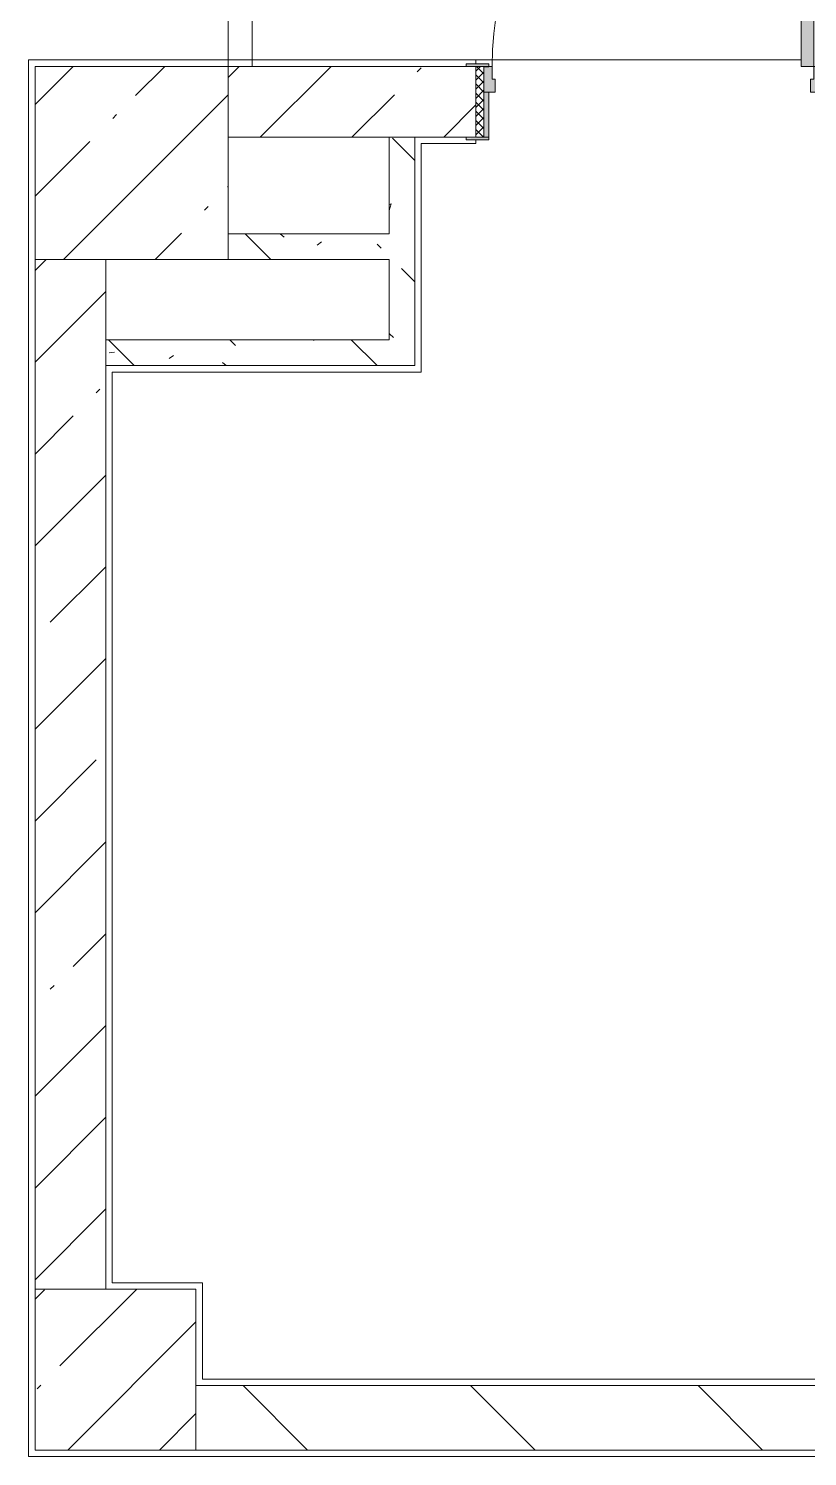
# Model space of a CAD drawing. Header units: millimetres. Extents: x 3991 to 282775, y -8553 to 29560.
# Drawn here: x 162505 to 164925, y 10880 to 15317 of the extents above; entities that cross this region are included whole.
import ezdxf

# ---------------------------------------------------------------- set-up
doc = ezdxf.new("R2010")
doc.units = ezdxf.units.MM
for name, color, linetype, lineweight, true_color in [('A-DOOR-3', 7, 'Continuous', 5, 0xaaaaaa), ('A-DOOR-4', 7, 'Continuous', 5, 0xe2e2e2), ('A-DOOR-FRAM-2', 7, 'Continuous', 5, 0xe2e2e2), ('A-DOOR-FRAM-3', 7, 'Continuous', 5, 0xaaaaaa), ('A-FLOR-1', 7, 'Continuous', 5, 0xaaaaaa), ('I-WALL-4', 7, 'Continuous', 5, 0x787878)]:
    doc.layers.add(name, color=color, linetype=linetype, lineweight=lineweight, true_color=true_color)
for name, color, linetype, lineweight in [('A-WALL', 7, 'Continuous', 9), ('I-WALL-3', 7, 'Continuous', 5), ('S-COLS', 7, 'Continuous', 5)]:
    doc.layers.add(name, color=color, linetype=linetype, lineweight=lineweight)
pattern_1 = [(45, (148815.1, 0), (-285.123, 285.123), []), (45, (149100.2, 0), (-285.123, 285.123), [504.031, -100.806, 16.764, -84.042])]
pattern_2 = [(135, (148815.1, 0), (-377.171, -377.171), [533.4, -88.9, 17.78, -88.9]), (135, (148815.1, 376.94), (-377.171, -377.171), []), (50, (148815.1, 0), (637.645, -55.787), [66.675, -733.425]), (355, (148815.1, 0), (-123.35, 668.7), [53.34, -586.74]), (100.451, (148868.2, -4.65), (514.299, 612.908), [56.665, -623.315]), (46.184, (148815.1, 177.8), (948.776, -147.15), [100.01, -1100.137]), (96.636, (148894.15, 165.5), (830.91, 865.997), [85, -934.973]), (351.184, (148815.1, 177.8), (830.918, 865.99), [80.01, -880.11]), (21, (148904, 133.35), (530.65, -357.928), [66.675, -733.425]), (326, (148904, 133.35), (216.308, 644.658), [53.34, -586.74]), (71.451, (148948.2, 103.5), (746.96, 286.724), [56.665, -623.315]), (37.5, (148815.09, 0), (10.8105, 295.9426), [16.764, -562.864, 16.764, -578.866, -588.962]), (37.5, (148815.09, 0), (10.8105, 295.9426), [-1175.258, 16.764, -572.198]), (7.5, (148815.1, 0), (233.869, 350.6318), [16.764, -322.834, 16.764, -549.529, -224.472]), (7.5, (148815.1, 0), (233.869, 350.6318), [-905.891, 16.764, -207.708]), (327.5, (148616.84, 0), (474.5678, -20.0513), [16.764, -205.486, 16.764, -676.656, -920.115]), (327.5, (148616.84, 0), (474.5678, -20.0513), [-915.67, 16.764, -903.351]), (317.5, (148527.94, 0), (518.452, 88.993), [16.764, -272.161, 16.764, -443.738, -653.415]), (317.5, (148527.94, 0), (518.452, 88.993), [-749.427, 16.764, -636.651])]

# ---------------------------------------------------------------- blocks, each defined once
blk = doc.blocks.new('BSC_Колонна _Прямоугольная - 600х600-V109-Общий план 1 этажа с размещением фрагментов 1_1-1_9')
at = {"layer": 'S-COLS'}
h = blk.add_hatch(dxfattribs=at)
h.set_pattern_fill('FP_74', color=256, style=0, pattern_type=2)
h.set_pattern_definition([(45, (-14010, -14900), (-285.123, 285.123), []), (45, (-13724.88, -14900), (-285.123, 285.123), [504.031, -100.806, 16.764, -84.042])])
h.paths.add_polyline_path([(220, -300), (300, -300), (300, 300), (-300, 300), (-300, -300), (-80, -300)])
for p, q in [((300, 300), (-300, 300)), ((-300, 300), (-300, -300)), ((300, -300), (300, 300)), ((-300, -300), (300, -300))]:
    blk.add_line(p, q, dxfattribs=at)
blk = doc.blocks.new('110_Дверь_СКБ_1Ст_Внутренняя1 - Д-13 1100x2100h_кладовая-33288301-Общий план 1 этажа с размещением фрагментов 1_1-1_9')
at = {"layer": 'A-DOOR-3'}
h = blk.add_hatch(dxfattribs=at)
h.set_pattern_fill('FP_18', color=256, style=0, pattern_type=2)
h.set_pattern_definition([(135, (1751.41, 174.685), (-14.14214, -14.14214), []), (225, (1751.41, 174.685), (14.14214, -14.14214), [])])
h.paths.add_polyline_path([(537.5, -110), (562.5, -110), (562.5, 110), (537.5, 110), (537.5, 6.5)])
at = {"layer": 'A-DOOR-4'}
h = blk.add_hatch(color=256, dxfattribs=at)
h.paths.add_polyline_path([(533.2, 30), (537.5, 30), (537.5, 110), (512.5, 110), (512.5, 70), (502.5, 70), (502.5, 30), (522.5, 30)])
h.paths.add_polyline_path([(-512.5, 30), (-477.5, 30), (-477.5, 70), (-487.5, 70), (-487.5, 110), (-512.5, 110)])
at = {"layer": 'A-DOOR-FRAM-2'}
for points in [[(512.5, 110), (512.5, 1110), (472.5, 1110), (472.5, 110)], [(-512.5, 110), (-497.5, 110), (-497.5, 118), (-567.5, 118), (-567.5, 110), (-537.5, 110)], [(562.5, 110), (592.5, 110), (592.5, 118), (522.5, 118), (522.5, 110), (546.8, 110)], [(-497.5, -110), (-497.5, 30), (-512.5, 30), (-512.5, -110)], [(537.5, -110), (533.2, 30), (522.5, 30), (522.5, -110)], [(-497.5, -118), (-497.5, -110), (-567.5, -114), (-567.5, -118), (-537.5, -118)], [(581.8, -118), (592.5, -118), (592.5, -110), (522.5, -110), (522.5, -118), (562.5, -118)]]:
    blk.add_hatch(color=256, dxfattribs=at).paths.add_polyline_path(points)
at = {"layer": 'A-DOOR-FRAM-3'}
h = blk.add_hatch(dxfattribs=at)
h.set_pattern_fill('FP_19', color=256, style=0, pattern_type=2)
h.set_pattern_definition([(45, (-371.384, 174.685), (-14.1421, 14.1421), []), (135, (-371.384, 174.685), (-14.1421, -14.1421), [])])
h.paths.add_polyline_path([(-512.5, -110), (-512.5, 110), (-537.5, 110), (-537.5, -110)])
at = {"layer": 'A-DOOR-3'}
for p, q in [((512.5, 1110), (472.5, 1110)), ((472.5, 1110), (472.5, 110)), ((512.5, 110), (512.5, 1110)), ((472.5, 110), (512.5, 110))]:
    blk.add_line(p, q, dxfattribs=at)
blk.add_arc((512.5, 110), 1000, 90, 180, dxfattribs=at)
at = {"layer": 'A-DOOR-FRAM-3'}
for p, q in [((-497.5, 118), (-567.5, 118)), ((-567.5, 118), (-567.5, 110)), ((-567.5, 110), (-497.5, 110)), ((-512.5, 110), (-537.5, 110)), ((-537.5, 110), (-537.5, -110)), ((-487.5, 110), (-512.5, 110)), ((-512.5, 110), (-512.5, 30)), ((-512.5, -110), (-512.5, 110)), ((-497.5, 110), (-512.5, 110)), ((-512.5, 110), (-512.5, 109)), ((-512.5, 109), (-497.5, 109)), ((-497.5, 110), (-497.5, 118)), ((-497.5, 109), (-497.5, 110)), ((-487.5, 70), (-487.5, 110)), ((512.5, 110), (512.5, 70)), ((537.5, 110), (512.5, 110)), ((592.5, 118), (522.5, 118)), ((522.5, 118), (522.5, 110)), ((537.5, 110), (522.5, 110)), ((522.5, 110), (522.5, 109)), ((522.5, 110), (592.5, 110)), ((522.5, 109), (537.5, 109)), ((537.5, 30), (537.5, 110)), ((562.5, 110), (537.5, 110)), ((537.5, 110), (537.5, -110)), ((537.5, 109), (537.5, 110)), ((562.5, -110), (562.5, 110)), ((592.5, 110), (592.5, 118)), ((-477.5, 70), (-487.5, 70)), ((-477.5, 30), (-477.5, 70)), ((512.5, 70), (502.5, 70)), ((502.5, 70), (502.5, 30)), ((-512.5, 30), (-477.5, 30)), ((-497.5, 30), (-512.5, 30)), ((-512.5, 30), (-512.5, -110)), ((-497.5, -110), (-497.5, 30)), ((502.5, 30), (537.5, 30)), ((537.5, 30), (522.5, 30)), ((522.5, 30), (522.5, -110)), ((537.5, -110), (537.5, 30)), ((-497.5, -110), (-567.5, -110)), ((-567.5, -110), (-567.5, -118)), ((-567.5, -118), (-497.5, -118)), ((-537.5, -110), (-512.5, -110)), ((-512.5, -110), (-497.5, -110)), ((-497.5, -118), (-497.5, -110)), ((522.5, -110), (537.5, -110)), ((592.5, -110), (522.5, -110)), ((522.5, -110), (522.5, -118)), ((522.5, -118), (592.5, -118)), ((537.5, -110), (562.5, -110)), ((592.5, -118), (592.5, -110))]:
    blk.add_line(p, q, dxfattribs=at)
blk = doc.blocks.new('DOR__перегородка__Прямоугольная - ТП-2_ Вн_ДПГ_9480х4200h_2-23998078-Общий план 1 этажа с размещением фрагментов 1_1-1_9')
at = {"layer": 'A-DOOR-3'}
for p, q in [((0, 0), (2650, 0)), ((0, -75), (1987.4, -75))]:
    blk.add_line(p, q, dxfattribs=at)
blk = doc.blocks.new('BSC_Колонна _Прямоугольная - 500х500-V202-Общий план 1 этажа с размещением фрагментов 1_1-1_9')
at = {"layer": 'S-COLS'}
h = blk.add_hatch(dxfattribs=at)
h.set_pattern_fill('FP_151', color=256, style=0, pattern_type=2)
h.set_pattern_definition([(45, (-13960, -11150), (-285.123, 285.123), []), (45, (-13674.88, -11150), (-285.123, 285.123), [504.031, -100.806, 16.764, -84.042])])
h.paths.add_polyline_path([(-30, -250), (250, -250), (250, 250), (-250, 247.8), (-250, -250)])
for p, q in [((250, 250), (-250, 250)), ((-250, 250), (-250, -250)), ((250, -250), (250, 250)), ((-250, -250), (250, -250))]:
    blk.add_line(p, q, dxfattribs=at)

msp = doc.modelspace()

# ---------------------------------------------------------------- hatches: boundary and pattern name
at = {"layer": 'I-WALL-3'}
h = msp.add_hatch(dxfattribs=at)
h.set_pattern_fill('FP_57', color=256, style=0, pattern_type=2)
h.set_pattern_definition(pattern_1)
h.paths.add_polyline_path([(167525.3, 14980), (169025.1, 14980), (169025.1, 15200), (167525.3, 15200)])
h.paths.add_polyline_path([(163705.1, 14980), (163895.1, 14980), (163895.1, 15200), (163125.1, 15200), (163125.1, 14980), (163625.1, 14980)])
h.paths.add_polyline_path([(166925.3, 14980), (166925.3, 15200), (164995.1, 15200), (164995.1, 14980), (166328.6, 14980)])
h = msp.add_hatch(dxfattribs=at)
h.set_pattern_fill('FP_57', color=256, style=0, pattern_type=2)
h.set_pattern_definition(pattern_1)
h.paths.add_polyline_path([(162525.3, 11400), (162745.1, 11400), (162745.1, 14600), (162525.1, 14600), (162525.1, 11400)])
h = msp.add_hatch(dxfattribs=at)
h.set_pattern_fill('FP_72', color=256, style=0, pattern_type=2)
h.set_pattern_definition([(135, (148815.1, 0), (-353.553, -353.553), [])])
h.paths.add_polyline_path([(168525.1, 10900), (168525.1, 11100), (163025.1, 11100), (163025.1, 10900), (168283.2, 10900)])
at = {"layer": 'I-WALL-4'}
h = msp.add_hatch(dxfattribs=at)
h.set_pattern_fill('FP_86', color=256, style=0, pattern_type=2)
h.set_pattern_definition(pattern_2)
h.paths.add_polyline_path([(163705.1, 14350), (163705.1, 14980), (163625.1, 14976), (163625.1, 14350)])
h = msp.add_hatch(dxfattribs=at)
h.set_pattern_fill('FP_86', color=256, style=0, pattern_type=2)
h.set_pattern_definition(pattern_2)
h.paths.add_polyline_path([(163625.1, 14600), (163625.1, 14680), (163125.1, 14680), (163125.1, 14600)])
h = msp.add_hatch(dxfattribs=at)
h.set_pattern_fill('FP_86', color=256, style=0, pattern_type=2)
h.set_pattern_definition(pattern_2)
h.paths.add_polyline_path([(163125.1, 14270), (163705.1, 14270), (163705.1, 14350), (162745.1, 14350), (162745.1, 14270), (163045.1, 14270)])

# ---------------------------------------------------------------- linework, layer by layer
at = {"layer": 'A-FLOR-1'}
for p, q in [((162505.1, 10880), (162505.1, 15220)), ((162505.1, 15220), (164905.1, 15220)), ((163895.1, 15220), (163895.1, 15208)), ((163895.1, 14960), (163725.1, 14960)), ((163725.1, 14960), (163725.1, 14250)), ((163895.1, 14972), (163895.1, 14960)), ((163725.1, 14250), (162765.1, 14250)), ((162765.1, 14250), (162765.1, 11420)), ((162765.1, 11420), (163045.1, 11420)), ((163045.1, 11420), (163045.1, 11120)), ((163045.1, 11120), (165605.1, 11120)), ((167928.3, 10880), (162505.1, 10880))]:
    msp.add_line(p, q, dxfattribs=at)
at = {"layer": 'A-WALL'}
for p, q in [((163705.1, 14980), (163625.1, 14980)), ((162745.1, 14350), (162745.1, 14270))]:
    msp.add_line(p, q, dxfattribs=at)
at = {"layer": 'I-WALL-3'}
for p, q in [((163865.1, 15200), (163125.1, 15200)), ((163125.1, 14980), (163625.1, 14980)), ((163625.1, 14980), (163625.1, 14680)), ((163705.1, 14270), (163705.1, 14980)), ((163705.1, 14980), (163865.1, 14980)), ((163625.1, 14680), (163125.1, 14680)), ((162525.1, 14600), (162525.1, 11400)), ((162745.1, 14350), (162745.1, 14600)), ((163125.1, 14600), (163625.1, 14600)), ((163625.1, 14600), (163625.1, 14350)), ((163625.1, 14350), (162745.1, 14350)), ((162745.1, 11400), (162745.1, 14270)), ((162745.1, 14270), (163705.1, 14270)), ((165625.1, 11100), (163025.1, 11100)), ((163025.1, 10900), (168525.1, 10900))]:
    msp.add_line(p, q, dxfattribs=at)

# ---------------------------------------------------------------- block references
at = {"layer": 'A-DOOR-3', "rotation": 90.00000000000044}
msp.add_blockref('DOR__перегородка__Прямоугольная - ТП-2_ Вн_ДПГ_9480х4200h_2-23998078-Общий план 1 этажа с размещением фрагментов 1_1-1_9', (163125.1, 15200), dxfattribs=at)
at = {"layer": 'A-DOOR-3'}
msp.add_blockref('110_Дверь_СКБ_1Ст_Внутренняя1 - Д-13 1100x2100h_кладовая-33288301-Общий план 1 этажа с размещением фрагментов 1_1-1_9', (164432.6, 15090), dxfattribs=at)
at = {"layer": 'S-COLS'}
for name, p in [('BSC_Колонна _Прямоугольная - 600х600-V109-Общий план 1 этажа с размещением фрагментов 1_1-1_9', (162825.1, 14900)), ('BSC_Колонна _Прямоугольная - 500х500-V202-Общий план 1 этажа с размещением фрагментов 1_1-1_9', (162775.1, 11150))]:
    msp.add_blockref(name, p, dxfattribs=at)

doc.saveas('drawing.dxf')
